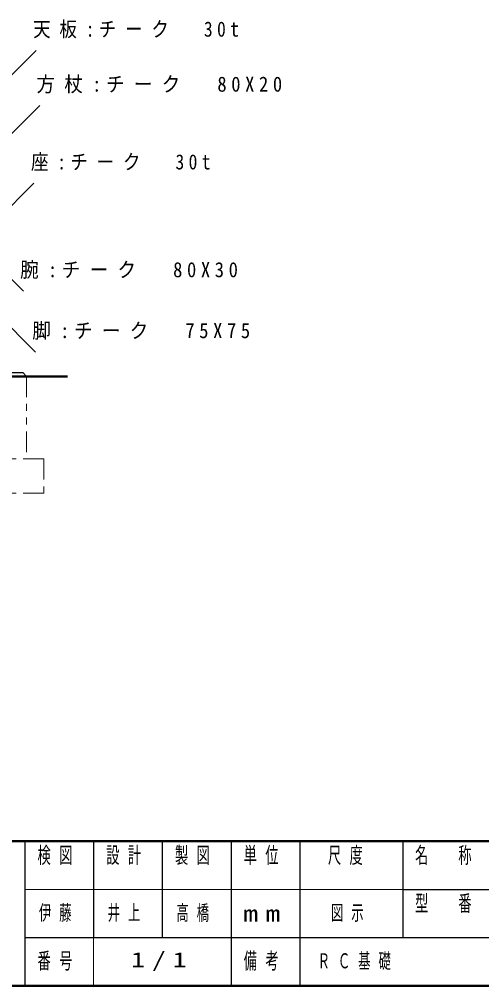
# Model space of a CAD drawing. Units: millimetres on the paper, scale 1:20. Extents: x -365 to 12, y -38 to 257.
# Drawn here: x -238.3 to -171, y 0 to 140.6 of the extents above; entities that cross this region are included whole.
import ezdxf

# ---------------------------------------------------------------- set-up
doc = ezdxf.new("R2010")
doc.units = ezdxf.units.MM
doc.linetypes.add('USER3', pattern=[8, 3, -1, 1, -1, 1, -1])
doc.layers.add('LY_1', color=7, linetype='Continuous', lineweight=25)
doc.layers.add('LY_2', color=7, linetype='Continuous', lineweight=13)
doc.styles.add('ＭＳ ゴシック', font='')
doc.styles.get('ＭＳ ゴシック').set_extended_font_data('MS Gothic')

msp = doc.modelspace()

# ---------------------------------------------------------------- linework, layer by layer
at = {"layer": 'LY_1', "lineweight": 13}
for p, q in [((-246.267, 125.633), (-235.861, 136.039)), ((-251.766, 111.6), (-235.336, 128.03)), ((-243.765, 109.133), (-236.167, 116.731)), ((-242.842, 106.164), (-237.714, 101.036)), ((-241.698, 97.922), (-235.953, 92.177))]:
    msp.add_line(p, q, dxfattribs=at)
at = {"layer": 'LY_1', "lineweight": 50}
msp.add_line((-307.247, 88.633), (-231.275, 88.633), dxfattribs=at)
at = {"layer": 'LY_1'}
for q in [(-249.247, 89.133), (-237.247, 88.633)]:
    msp.add_line((-237.747, 89.133), q, dxfattribs=at)
at = {"layer": 'LY_1', "linetype": 'USER3', "lineweight": 13}
for p, q in [((-237.247, 88.633), (-237.247, 76.633)), ((-234.747, 76.633), (-252.247, 76.633)), ((-234.747, 76.633), (-234.747, 71.633)), ((-234.747, 71.633), (-252.247, 71.633))]:
    msp.add_line(p, q, dxfattribs=at)
at = {"layer": 'LY_2', "lineweight": 50}
for p, q in [((-365, 21), (0, 21)), ((-365, 0), (0, 0))]:
    msp.add_line(p, q, dxfattribs=at)
at = {"layer": 'LY_2', "color": 211, "lineweight": 25}
for p, q in [((-237.5, 21), (-237.5, 0)), ((-227.5, 21), (-227.5, 7)), ((-217.5, 21), (-217.5, 7)), ((-207.5, 21), (-207.5, 0)), ((-197.5, 21), (-197.5, 7)), ((-182.5, 21), (-182.5, 7)), ((-182.5, 14), (-70, 14)), ((-237.5, 7), (0, 7))]:
    msp.add_line(p, q, dxfattribs=at)
at = {"layer": 'LY_2'}
for p, q in [((-237.5, 14), (-182.5, 14)), ((-227.5, 7), (-227.5, 0))]:
    msp.add_line(p, q, dxfattribs=at)
at = {"layer": 'LY_2', "lineweight": 25}
msp.add_line((-197.5, 7), (-197.5, 0), dxfattribs=at)

# ---------------------------------------------------------------- texts
at = {"layer": 'LY_1', "char_height": 2.199, "style": 'ＭＳ ゴシック'}
for s, insert, attachment_point in [('\\T1.5;\\W0.85;天板:チーク\u300030t', (-236.295, 139.039), 4), ('\\T1.5;\\W0.9;方杖:チーク\u300080X20', (-235.802, 131.03), 4), ('\\T1.5;\\W0.85;座:チーク\u300030t', (-236.609, 119.731), 4), ('\\T1.5;\\W0.9;腕:チーク\u300080X30', (-238.188, 104.036), 4), ('\\T1.5;\\W0.9;脚:チーク\u300075X75', (-236.411, 95.177), 4), ('\\T1.64;\\W0.6;伊藤', (-232.5, 10.5), 5), ('\\T1.64;\\W0.6;井上', (-222.5, 10.5), 5), ('\\T1.64;\\W0.6;高橋', (-212.5, 10.5), 5), ('\\T1.64;\\W0.6;図示', (-190, 10.5), 5), ('\\T1.5;\\W1.35;1/1', (-217.5, 3.5), 5), ('\\T1.64;\\W0.6;ＲＣ基礎', (-189, 3.5), 5)]:
    msp.add_mtext(s, dxfattribs=dict(at, insert=insert, attachment_point=attachment_point))
at = {"layer": 'LY_2', "color": 4, "char_height": 2.346, "style": 'ＭＳ ゴシック'}
for s, insert, attachment_point in [('\\T1.64;\\W0.6;検図', (-232.5, 20.167), 2), ('\\T1.64;\\W0.6;設計', (-222.5, 20.167), 2), ('\\T1.64;\\W0.6;製図', (-212.5, 20.167), 2), ('\\T1.64;\\W0.6;単位', (-202.5, 20.167), 2), ('\\T1.64;\\W0.6;尺度', (-190.25, 20.167), 2), ('\\T1.64;\\W0.6;名\u3000称', (-176, 20.167), 2), ('\\T1.64;\\W0.6;型\u3000番', (-176, 13.167), 2), ('\\T1.5;\\W1.35;mm', (-202.5, 10.5), 5), ('\\T1.64;\\W0.6;番号', (-232.5, 3.5), 5), ('\\T1.64;\\W0.6;備考', (-202.5, 3.5), 5)]:
    msp.add_mtext(s, dxfattribs=dict(at, insert=insert, attachment_point=attachment_point))

doc.saveas('drawing.dxf')
